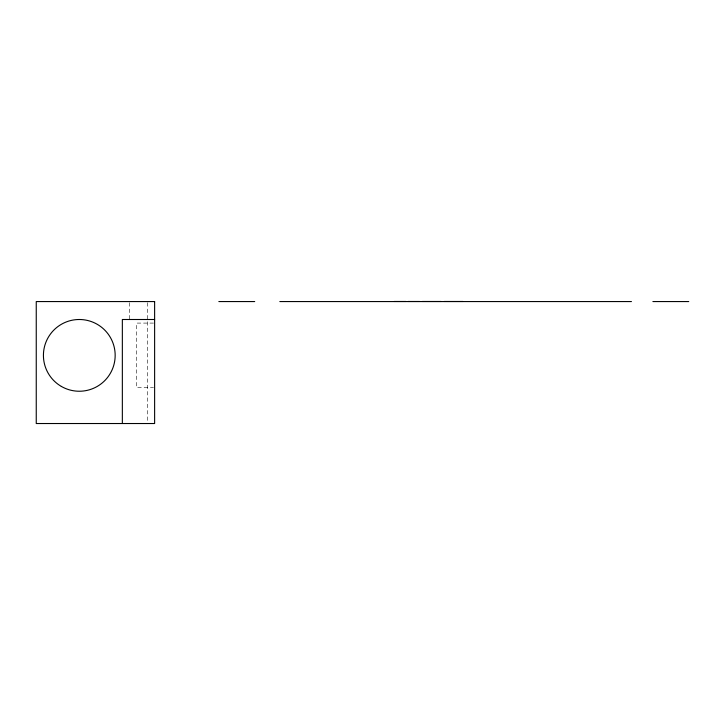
<?xml version="1.0" encoding="UTF-8"?>
<svg xmlns="http://www.w3.org/2000/svg" width="725" height="725" viewBox="0 0 725 725"><rect width="100%" height="100%" fill="white"/><g stroke="black" fill="none" stroke-linecap="round" stroke-linejoin="round"><path stroke-width="0.54" stroke-dasharray="3.62 2.72" d="M153.501 323.087L136.69 323.087L136.69 387.657L153.501 387.657M147.447 302.688L147.447 422.394M129.512 302.688L129.512 319.498"/><path stroke-width="1.09" d="M394.155 301.473L405.937 301.473M408.075 301.473L419.666 301.473M422.294 301.473L441.081 301.473M444.198 301.473L462.985 301.473M218.832 301.564L254.711 301.564M279.814 301.564L631.466 301.564M652.881 301.564L688.75 301.564M154.624 319.498L122.344 319.498L122.344 423.527M154.624 301.564L36.25 301.564L36.25 423.527L154.624 423.527L154.624 301.564M61.362 386.434A35.869 35.869 0 0 0 115.166 355.368A35.869 35.869 0 0 0 61.362 324.302A35.869 35.869 0 0 0 61.362 386.434"/></g></svg>
